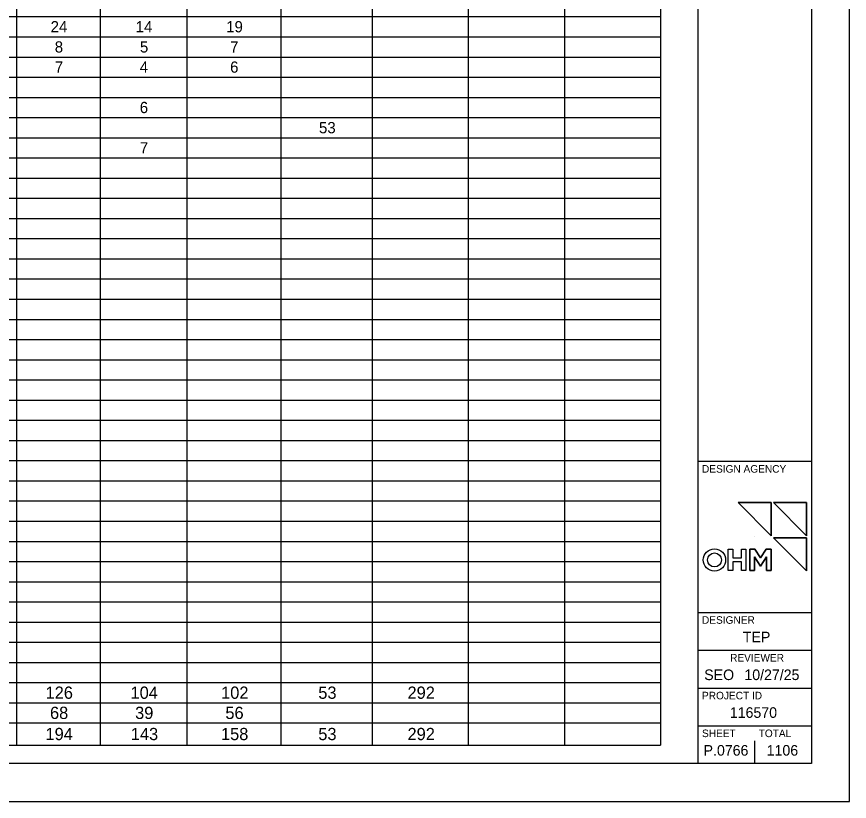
# Model space of a CAD drawing. Extents: x 0 to 680, y 0 to 440.
# Drawn here: x 459.6 to 680, y 0 to 207.7 of the extents above; entities that cross this region are included whole.
import ezdxf

# ---------------------------------------------------------------- set-up
doc = ezdxf.new("R2010")
doc.units = 0
for name, color, linetype in [('Default', 7, 'Continuous'), ('SH_Border', 7, 'Continuous'), ('SH_Cut_Line', 7, 'Continuous'), ('SH_Data', 7, 'Continuous')]:
    doc.layers.add(name, color=color, linetype=linetype)

msp = doc.modelspace()

# ---------------------------------------------------------------- linework, layer by layer
at = {"layer": 'Default'}
for p, q in [((459.6, 223.72), (459.6, 207.7)), ((481.73, 223.72), (481.73, 207.7)), ((504.62, 223.72), (504.62, 207.7)), ((529.55, 223.72), (529.55, 207.7)), ((553.71, 223.72), (553.71, 207.7)), ((579.15, 223.72), (579.15, 207.7)), ((604.58, 223.72), (604.58, 207.7)), ((630.02, 223.72), (630.02, 207.7)), ((371.09, 207.7), (459.6, 207.7)), ((459.6, 207.7), (630.02, 207.7)), ((459.6, 207.7), (459.6, 202.35)), ((481.73, 207.7), (481.73, 202.35)), ((504.62, 207.7), (504.62, 202.35)), ((529.55, 207.7), (529.55, 202.35)), ((553.71, 207.7), (553.71, 202.35)), ((579.15, 207.7), (579.15, 202.35)), ((604.58, 207.7), (604.58, 202.35)), ((630.02, 207.7), (630.02, 202.35)), ((371.09, 202.35), (459.6, 202.35)), ((459.6, 202.35), (630.02, 202.35)), ((459.6, 202.35), (459.6, 197.01)), ((481.73, 202.35), (481.73, 197.01)), ((504.62, 202.35), (504.62, 197.01)), ((529.55, 202.35), (529.55, 197.01)), ((553.71, 202.35), (553.71, 197.01)), ((579.15, 202.35), (579.15, 197.01)), ((604.58, 202.35), (604.58, 197.01)), ((630.02, 202.35), (630.02, 197.01)), ((371.09, 197.01), (459.6, 197.01)), ((459.6, 197.01), (630.02, 197.01)), ((459.6, 197.01), (459.6, 191.67)), ((481.73, 197.01), (481.73, 191.67)), ((504.62, 197.01), (504.62, 191.67)), ((529.55, 197.01), (529.55, 191.67)), ((553.71, 197.01), (553.71, 191.67)), ((579.15, 197.01), (579.15, 191.67)), ((604.58, 197.01), (604.58, 191.67)), ((630.02, 197.01), (630.02, 191.67)), ((371.09, 191.67), (459.6, 191.67)), ((459.6, 191.67), (630.02, 191.67)), ((459.6, 191.67), (459.6, 186.33)), ((481.73, 191.67), (481.73, 186.33)), ((504.62, 191.67), (504.62, 186.33)), ((529.55, 191.67), (529.55, 186.33)), ((553.71, 191.67), (553.71, 186.33)), ((579.15, 191.67), (579.15, 186.33)), ((604.58, 191.67), (604.58, 186.33)), ((630.02, 191.67), (630.02, 186.33)), ((371.09, 186.33), (459.6, 186.33)), ((459.6, 186.33), (630.02, 186.33)), ((459.6, 186.33), (459.6, 180.99)), ((481.73, 186.33), (481.73, 180.99)), ((504.62, 186.33), (504.62, 180.99)), ((529.55, 186.33), (529.55, 180.99)), ((553.71, 186.33), (553.71, 180.99)), ((579.15, 186.33), (579.15, 180.99)), ((604.58, 186.33), (604.58, 180.99)), ((630.02, 186.33), (630.02, 180.99)), ((371.09, 180.99), (459.6, 180.99)), ((459.6, 180.99), (630.02, 180.99)), ((459.6, 180.99), (459.6, 175.65)), ((481.73, 180.99), (481.73, 175.65)), ((504.62, 180.99), (504.62, 175.65)), ((529.55, 180.99), (529.55, 175.65)), ((553.71, 180.99), (553.71, 175.65)), ((579.15, 180.99), (579.15, 175.65)), ((604.58, 180.99), (604.58, 175.65)), ((630.02, 180.99), (630.02, 175.65)), ((371.09, 175.65), (459.6, 175.65)), ((459.6, 175.65), (630.02, 175.65)), ((459.6, 175.65), (459.6, 170.31)), ((481.73, 175.65), (481.73, 170.31)), ((504.62, 175.65), (504.62, 170.31)), ((529.55, 175.65), (529.55, 170.31)), ((553.71, 175.65), (553.71, 170.31)), ((579.15, 175.65), (579.15, 170.31)), ((604.58, 175.65), (604.58, 170.31)), ((630.02, 175.65), (630.02, 170.31)), ((371.09, 170.31), (459.6, 170.31)), ((459.6, 170.31), (630.02, 170.31)), ((459.6, 170.31), (459.6, 164.96)), ((481.73, 170.31), (481.73, 164.96)), ((504.62, 170.31), (504.62, 164.96)), ((529.55, 170.31), (529.55, 164.96)), ((553.71, 170.31), (553.71, 164.96)), ((579.15, 170.31), (579.15, 164.96)), ((604.58, 170.31), (604.58, 164.96)), ((630.02, 170.31), (630.02, 164.96)), ((371.09, 164.96), (459.6, 164.96)), ((459.6, 164.96), (630.02, 164.96)), ((459.6, 164.96), (459.6, 159.62)), ((481.73, 164.96), (481.73, 159.62)), ((504.62, 164.96), (504.62, 159.62)), ((529.55, 164.96), (529.55, 159.62)), ((553.71, 164.96), (553.71, 159.62)), ((579.15, 164.96), (579.15, 159.62)), ((604.58, 164.96), (604.58, 159.62)), ((630.02, 164.96), (630.02, 159.62)), ((371.09, 159.62), (459.6, 159.62)), ((459.6, 159.62), (630.02, 159.62)), ((459.6, 159.62), (459.6, 154.28)), ((481.73, 159.62), (481.73, 154.28)), ((504.62, 159.62), (504.62, 154.28)), ((529.55, 159.62), (529.55, 154.28)), ((553.71, 159.62), (553.71, 154.28)), ((579.15, 159.62), (579.15, 154.28)), ((604.58, 159.62), (604.58, 154.28)), ((630.02, 159.62), (630.02, 154.28)), ((371.09, 154.28), (459.6, 154.28)), ((459.6, 154.28), (630.02, 154.28)), ((459.6, 154.28), (459.6, 148.94)), ((481.73, 154.28), (481.73, 148.94)), ((504.62, 154.28), (504.62, 148.94)), ((529.55, 154.28), (529.55, 148.94)), ((553.71, 154.28), (553.71, 148.94)), ((579.15, 154.28), (579.15, 148.94)), ((604.58, 154.28), (604.58, 148.94)), ((630.02, 154.28), (630.02, 148.94)), ((371.09, 148.94), (459.6, 148.94)), ((459.6, 148.94), (630.02, 148.94)), ((459.6, 148.94), (459.6, 143.6)), ((481.73, 148.94), (481.73, 143.6)), ((504.62, 148.94), (504.62, 143.6)), ((529.55, 148.94), (529.55, 143.6)), ((553.71, 148.94), (553.71, 143.6)), ((579.15, 148.94), (579.15, 143.6)), ((604.58, 148.94), (604.58, 143.6)), ((630.02, 148.94), (630.02, 143.6)), ((371.09, 143.6), (459.6, 143.6)), ((459.6, 143.6), (630.02, 143.6)), ((459.6, 143.6), (459.6, 138.26)), ((481.73, 143.6), (481.73, 138.26)), ((504.62, 143.6), (504.62, 138.26)), ((529.55, 143.6), (529.55, 138.26)), ((553.71, 143.6), (553.71, 138.26)), ((579.15, 143.6), (579.15, 138.26)), ((604.58, 143.6), (604.58, 138.26)), ((630.02, 143.6), (630.02, 138.26)), ((371.09, 138.26), (459.6, 138.26)), ((459.6, 138.26), (630.02, 138.26)), ((459.6, 138.26), (459.6, 127.57)), ((481.73, 138.26), (481.73, 127.57)), ((504.62, 138.26), (504.62, 127.57)), ((529.55, 138.26), (529.55, 127.57)), ((553.71, 138.26), (553.71, 127.57)), ((579.15, 138.26), (579.15, 127.57)), ((604.58, 138.26), (604.58, 127.57)), ((630.02, 138.26), (630.02, 127.57)), ((371.09, 132.92), (459.6, 132.92)), ((459.6, 132.92), (630.02, 132.92)), ((371.09, 127.57), (459.6, 127.57)), ((459.6, 127.57), (630.02, 127.57)), ((459.6, 127.57), (459.6, 122.23)), ((481.73, 127.57), (481.73, 122.23)), ((504.62, 127.57), (504.62, 122.23)), ((529.55, 127.57), (529.55, 122.23)), ((553.71, 127.57), (553.71, 122.23)), ((579.15, 127.57), (579.15, 122.23)), ((604.58, 127.57), (604.58, 122.23)), ((630.02, 127.57), (630.02, 122.23)), ((371.09, 122.23), (459.6, 122.23)), ((459.6, 122.23), (630.02, 122.23)), ((459.6, 122.23), (459.6, 116.89)), ((481.73, 122.23), (481.73, 116.89)), ((504.62, 122.23), (504.62, 116.89)), ((529.55, 122.23), (529.55, 116.89)), ((553.71, 122.23), (553.71, 116.89)), ((579.15, 122.23), (579.15, 116.89)), ((604.58, 122.23), (604.58, 116.89)), ((630.02, 122.23), (630.02, 116.89)), ((371.09, 116.89), (459.6, 116.89)), ((459.6, 116.89), (630.02, 116.89)), ((459.6, 116.89), (459.6, 111.55)), ((481.73, 116.89), (481.73, 111.55)), ((504.62, 116.89), (504.62, 111.55)), ((529.55, 116.89), (529.55, 111.55)), ((553.71, 116.89), (553.71, 111.55)), ((579.15, 116.89), (579.15, 111.55)), ((604.58, 116.89), (604.58, 111.55)), ((630.02, 116.89), (630.02, 111.55)), ((371.09, 111.55), (459.6, 111.55)), ((459.6, 111.55), (630.02, 111.55)), ((459.6, 111.55), (459.6, 100.87)), ((481.73, 111.55), (481.73, 100.87)), ((504.62, 111.55), (504.62, 100.87)), ((529.55, 111.55), (529.55, 100.87)), ((553.71, 111.55), (553.71, 100.87)), ((579.15, 111.55), (579.15, 100.87)), ((604.58, 111.55), (604.58, 100.87)), ((630.02, 111.55), (630.02, 100.87)), ((371.09, 106.21), (459.6, 106.21)), ((459.6, 106.21), (630.02, 106.21)), ((371.09, 100.87), (459.6, 100.87)), ((459.6, 100.87), (630.02, 100.87)), ((459.6, 100.87), (459.6, 95.53)), ((481.73, 100.87), (481.73, 95.53)), ((504.62, 100.87), (504.62, 95.53)), ((529.55, 100.87), (529.55, 95.53)), ((553.71, 100.87), (553.71, 95.53)), ((579.15, 100.87), (579.15, 95.53)), ((604.58, 100.87), (604.58, 95.53)), ((630.02, 100.87), (630.02, 95.53)), ((371.09, 95.53), (459.6, 95.53)), ((459.6, 95.53), (630.02, 95.53)), ((459.6, 95.53), (459.6, 90.18)), ((481.73, 95.53), (481.73, 90.18)), ((504.62, 95.53), (504.62, 90.18)), ((529.55, 95.53), (529.55, 90.18)), ((553.71, 95.53), (553.71, 90.18)), ((579.15, 95.53), (579.15, 90.18)), ((604.58, 95.53), (604.58, 90.18)), ((630.02, 95.53), (630.02, 90.18)), ((371.09, 90.18), (459.6, 90.18)), ((459.6, 90.18), (630.02, 90.18)), ((459.6, 90.18), (459.6, 84.84)), ((481.73, 90.18), (481.73, 84.84)), ((504.62, 90.18), (504.62, 84.84)), ((529.55, 90.18), (529.55, 84.84)), ((553.71, 90.18), (553.71, 84.84)), ((579.15, 90.18), (579.15, 84.84)), ((604.58, 90.18), (604.58, 84.84)), ((630.02, 90.18), (630.02, 84.84)), ((371.09, 84.84), (459.6, 84.84)), ((459.6, 84.84), (630.02, 84.84)), ((459.6, 84.84), (459.6, 74.16)), ((481.73, 84.84), (481.73, 74.16)), ((504.62, 84.84), (504.62, 74.16)), ((529.55, 84.84), (529.55, 74.16)), ((553.71, 84.84), (553.71, 74.16)), ((579.15, 84.84), (579.15, 74.16)), ((604.58, 84.84), (604.58, 74.16)), ((630.02, 84.84), (630.02, 74.16)), ((371.09, 79.5), (459.6, 79.5)), ((459.6, 79.5), (630.02, 79.5)), ((371.09, 74.16), (459.6, 74.16)), ((459.6, 74.16), (630.02, 74.16)), ((459.6, 74.16), (459.6, 68.82)), ((481.73, 74.16), (481.73, 68.82)), ((504.62, 74.16), (504.62, 68.82)), ((529.55, 74.16), (529.55, 68.82)), ((553.71, 74.16), (553.71, 68.82)), ((579.15, 74.16), (579.15, 68.82)), ((604.58, 74.16), (604.58, 68.82)), ((630.02, 74.16), (630.02, 68.82)), ((371.09, 68.82), (459.6, 68.82)), ((459.6, 68.82), (630.02, 68.82)), ((459.6, 68.82), (459.6, 63.48)), ((481.73, 68.82), (481.73, 63.48)), ((504.62, 68.82), (504.62, 63.48)), ((529.55, 68.82), (529.55, 63.48)), ((553.71, 68.82), (553.71, 63.48)), ((579.15, 68.82), (579.15, 63.48)), ((604.58, 68.82), (604.58, 63.48)), ((630.02, 68.82), (630.02, 63.48)), ((371.09, 63.48), (459.6, 63.48)), ((459.6, 63.48), (630.02, 63.48)), ((459.6, 63.48), (459.6, 58.14)), ((481.73, 63.48), (481.73, 58.14)), ((504.62, 63.48), (504.62, 58.14)), ((529.55, 63.48), (529.55, 58.14)), ((553.71, 63.48), (553.71, 58.14)), ((579.15, 63.48), (579.15, 58.14)), ((604.58, 63.48), (604.58, 58.14)), ((630.02, 63.48), (630.02, 58.14)), ((371.09, 58.14), (459.6, 58.14)), ((459.6, 58.14), (630.02, 58.14)), ((459.6, 58.14), (459.6, 47.45)), ((481.73, 58.14), (481.73, 47.45)), ((504.62, 58.14), (504.62, 47.45)), ((529.55, 58.14), (529.55, 47.45)), ((553.71, 58.14), (553.71, 47.45)), ((579.15, 58.14), (579.15, 47.45)), ((604.58, 58.14), (604.58, 47.45)), ((630.02, 58.14), (630.02, 47.45)), ((371.09, 52.79), (459.6, 52.79)), ((459.6, 52.79), (630.02, 52.79)), ((371.09, 47.45), (459.6, 47.45)), ((459.6, 47.45), (630.02, 47.45)), ((459.6, 47.45), (459.6, 42.11)), ((481.73, 47.45), (481.73, 42.11)), ((504.62, 47.45), (504.62, 42.11)), ((529.55, 47.45), (529.55, 42.11)), ((553.71, 47.45), (553.71, 42.11)), ((579.15, 47.45), (579.15, 42.11)), ((604.58, 47.45), (604.58, 42.11)), ((630.02, 47.45), (630.02, 42.11)), ((371.09, 42.11), (459.6, 42.11)), ((459.6, 42.11), (630.02, 42.11)), ((459.6, 42.11), (459.6, 36.77)), ((481.73, 42.11), (481.73, 36.77)), ((504.62, 42.11), (504.62, 36.77)), ((529.55, 42.11), (529.55, 36.77)), ((553.71, 42.11), (553.71, 36.77)), ((579.15, 42.11), (579.15, 36.77)), ((604.58, 42.11), (604.58, 36.77)), ((630.02, 42.11), (630.02, 36.77)), ((371.09, 36.77), (459.6, 36.77)), ((459.6, 36.77), (630.02, 36.77)), ((459.6, 36.77), (459.6, 31.43)), ((481.73, 36.77), (481.73, 31.43)), ((504.62, 36.77), (504.62, 31.43)), ((529.55, 36.77), (529.55, 31.43)), ((553.71, 36.77), (553.71, 31.43)), ((579.15, 36.77), (579.15, 31.43)), ((604.58, 36.77), (604.58, 31.43)), ((630.02, 36.77), (630.02, 31.43)), ((371.09, 31.43), (459.6, 31.43)), ((459.6, 31.43), (630.02, 31.43)), ((459.6, 31.43), (459.6, 20.75)), ((481.73, 31.43), (481.73, 20.75)), ((504.62, 31.43), (504.62, 20.75)), ((529.55, 31.43), (529.55, 20.75)), ((553.71, 31.43), (553.71, 20.75)), ((579.15, 31.43), (579.15, 20.75)), ((604.58, 31.43), (604.58, 20.75)), ((630.02, 31.43), (630.02, 20.75)), ((371.09, 26.09), (459.6, 26.09)), ((459.6, 26.09), (630.02, 26.09)), ((371.09, 20.75), (459.6, 20.75)), ((459.6, 20.75), (630.02, 20.75)), ((459.6, 20.75), (459.6, 14.9)), ((481.73, 20.75), (481.73, 14.9)), ((504.62, 20.75), (504.62, 14.9)), ((529.55, 20.75), (529.55, 14.9)), ((553.71, 20.75), (553.71, 14.9)), ((579.15, 20.75), (579.15, 14.9)), ((604.58, 20.75), (604.58, 14.9)), ((630.02, 20.75), (630.02, 14.9)), ((371.09, 14.9), (459.6, 14.9)), ((459.6, 14.9), (630.02, 14.9))]:
    msp.add_line(p, q, dxfattribs=at)
at = {"layer": 'SH_Border'}
for p, q in [((640, 10), (640, 430)), ((640, 90), (670, 90)), ((640, 50), (670, 50)), ((640, 40), (670, 40)), ((640, 30), (670, 30)), ((640, 20), (670, 20))]:
    msp.add_line(p, q, dxfattribs=at)
msp.add_lwpolyline([(30, 430), (670, 430), (670, 10), (30, 10)], close=True, dxfattribs=at)
at = {"layer": 'SH_Cut_Line'}
msp.add_lwpolyline([(0, 0), (680, 0), (680, 440), (0, 440)], close=True, dxfattribs=at)
at = {"layer": 'SH_Data'}
for p, q in [((655, 70), (655, 70)), ((654.9, 61.13), (654.9, 64.75)), ((654.9, 64.75), (656.48, 62.27)), ((656.48, 62.27), (658.07, 64.75)), ((658.07, 64.75), (658.07, 61.13)), ((655, 10), (655, 16)), ((647.5, 13.5), (647.5, 13.5))]:
    msp.add_line(p, q, dxfattribs=at)
for points in [[(650.59, 79.06), (659.31, 70.3), (659.31, 79.06), (650.59, 79.06)], [(659.93, 79.06), (668.65, 70.3), (668.65, 79.06), (659.93, 79.06)], [(659.93, 69.76), (668.65, 61), (668.65, 69.76), (659.93, 69.76)], [(656.48, 64.41), (654.96, 66.79), (653.7, 66.79), (653.7, 61.13), (654.9, 61.13)], [(658.07, 61.13), (659.27, 61.13), (659.27, 66.79), (658, 66.79), (656.48, 64.41)]]:
    msp.add_lwpolyline(points, dxfattribs=at)
for points in [[(659.31, 79.06), (659.31, 70.3), (650.59, 79.06)], [(668.65, 79.06), (668.65, 70.3), (659.93, 79.06)], [(668.65, 69.76), (668.65, 61), (659.93, 69.76)], [(647.95, 66.76), (649.15, 66.76), (649.15, 64.49), (651.42, 64.49), (651.42, 66.76), (652.62, 66.76), (652.62, 61.13), (651.42, 61.13), (651.42, 63.41), (649.15, 63.41), (649.15, 61.13), (647.95, 61.13)], [(647.95, 66.76), (649.15, 66.76), (649.15, 64.49), (651.42, 64.49), (651.42, 66.76), (652.62, 66.76), (652.62, 61.13), (651.42, 61.13), (651.42, 63.41), (649.15, 63.41), (649.15, 61.13), (647.95, 61.13)], [(658, 66.79), (659.27, 66.79), (659.27, 61.13), (658.07, 61.13), (658.07, 64.75), (656.48, 62.27), (654.9, 64.75), (654.9, 61.13), (653.7, 61.13), (653.7, 66.79), (654.96, 66.79), (656.48, 64.41)]]:
    msp.add_lwpolyline(points, close=True, dxfattribs=at)
for radius in [2.95, 2.95, 1.85, 1.85]:
    msp.add_circle((644.3, 63.89), radius, dxfattribs=at)

# ---------------------------------------------------------------- texts
at = {"layer": 'Default'}
for s, height, p in [('24', 2.973, (468.59, 203.54)), ('14', 2.973, (491.1, 203.54)), ('19', 2.973, (515.06, 203.54)), ('8', 2.97, (469.69, 198.2)), ('5', 2.97, (492.23, 198.2)), ('7', 2.97, (516.11, 198.2)), ('7', 2.97, (469.7, 192.86)), ('4', 2.97, (492.17, 192.86)), ('6', 2.97, (516.1, 192.86)), ('6', 2.97, (492.19, 182.17)), ('53', 2.973, (539.62, 176.83)), ('7', 2.97, (492.21, 171.49)), ('126', 3.243, (467.26, 27.14)), ('104', 3.243, (489.75, 27.14)), ('102', 3.243, (513.72, 27.14)), ('53', 3.243, (539.44, 27.14)), ('292', 3.243, (563.06, 27.14)), ('68', 3.243, (468.43, 21.8)), ('39', 3.243, (490.96, 21.8)), ('56', 3.243, (514.85, 21.8)), ('194', 3.243, (467.24, 16.2)), ('143', 3.243, (489.82, 16.2)), ('158', 3.243, (513.69, 16.2)), ('53', 3.243, (539.44, 16.2)), ('292', 3.243, (563.06, 16.2))]:
    msp.add_text(s, height=height, dxfattribs=at).set_placement(p)
at = {"layer": 'SH_Data'}
for s, height, p in [('DESIGN AGENCY', 2, (641, 87)), ('DESIGNER', 2, (641, 47)), ('TEP', 2.8, (651.81, 42.1)), ('REVIEWER', 2, (648.44, 37)), ('SEO', 2.8, (641.59, 32.1)), ('10/27/25', 2.8, (652.22, 32.1)), ('PROJECT ID', 2, (641, 27)), ('116570', 2.8, (648.37, 22.1)), ('SHEET', 2, (641, 17)), ('TOTAL', 2, (656, 17)), ('P.0766', 2.8, (641.42, 12.1)), ('1106', 2.8, (658.12, 12.1))]:
    msp.add_text(s, height=height, dxfattribs=at).set_placement(p)

doc.saveas('drawing.dxf')
